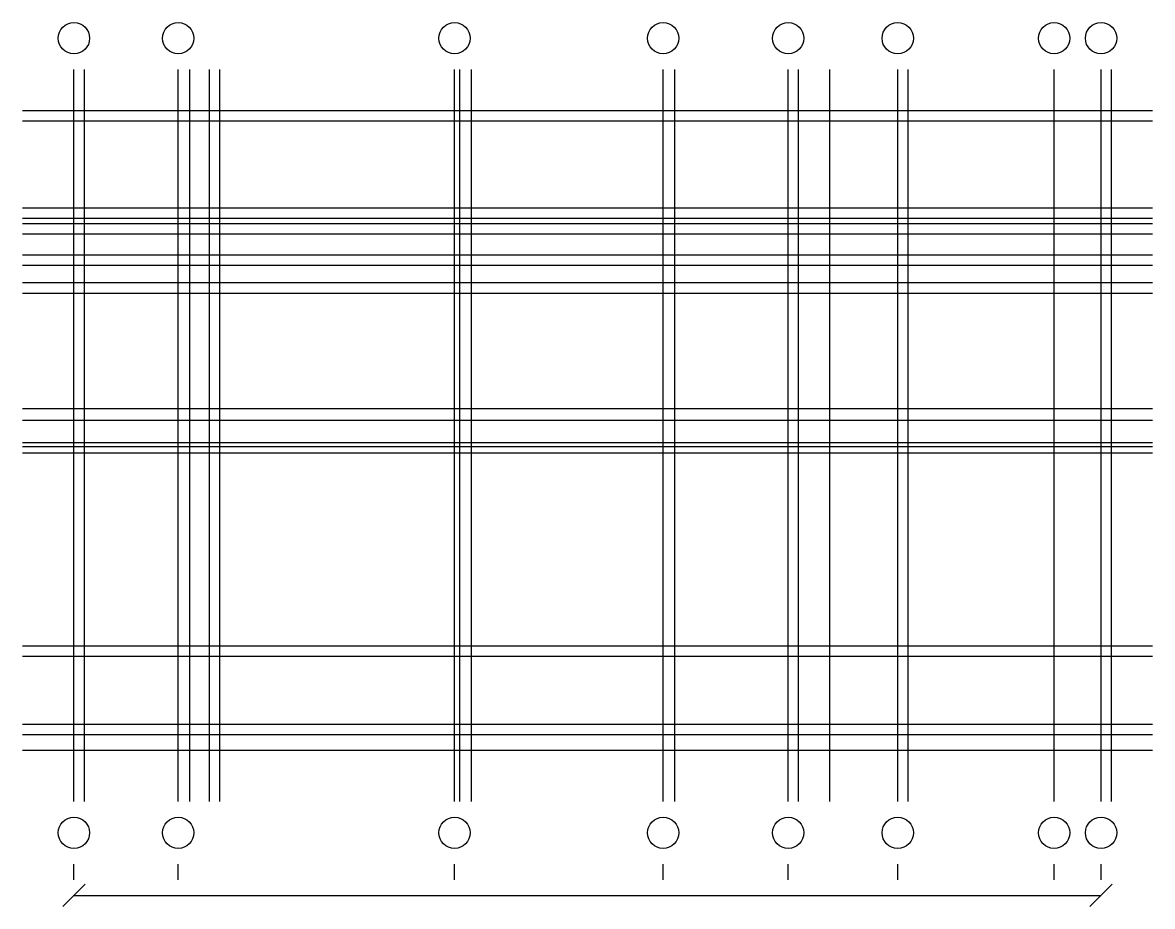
# Model space of a CAD drawing. Extents: x 137334 to 159004, y -328239 to -311292.
import ezdxf

# ---------------------------------------------------------------- set-up
doc = ezdxf.new("R2010")
doc.units = 0
for name, color, linetype in [('A-AXIS', 3, 'Continuous'), ('A-AXIS-DIM', 4, 'CONTINUOUS'), ('A-AXIS-LABEL', 7, 'CONTINUOUS'), ('A-AXIS-SUB', 6, 'Continuous')]:
    doc.layers.add(name, color=color, linetype=linetype)

msp = doc.modelspace()

# ---------------------------------------------------------------- linework, layer by layer
at = {"layer": 'A-AXIS', "color": 3}
for p, q in [((138319, -326227), (138319, -312192)), ((140319, -326227), (140319, -312192)), ((145619, -326227), (145619, -312192)), ((149619, -326227), (149619, -312192)), ((152019, -326227), (152019, -312192)), ((154119, -326227), (154119, -312192)), ((157119, -326227), (157119, -312192)), ((158019, -326227), (158019, -312192)), ((137334, -313177), (159004, -313177)), ((137334, -316477), (159004, -316477)), ((137334, -319542), (159004, -319542)), ((137334, -323442), (159004, -323442)), ((137334, -325242), (159004, -325242))]:
    msp.add_line(p, q, dxfattribs=at)
at = {"layer": 'A-AXIS-DIM'}
for p, q in [((138319, -327727), (138319, -327427)), ((140319, -327727), (140319, -327427)), ((145619, -327727), (145619, -327427)), ((149619, -327727), (149619, -327427)), ((152019, -327727), (152019, -327427)), ((154119, -327727), (154119, -327427)), ((157119, -327727), (157119, -327427)), ((158019, -327727), (158019, -327427)), ((138106.9, -328239.1), (138531.1, -327814.9)), ((157806.9, -328239.1), (158231.1, -327814.9)), ((138319, -328027), (158019, -328027))]:
    msp.add_line(p, q, dxfattribs=at)
at = {"layer": 'A-AXIS-LABEL'}
for centre in [(138319, -311592), (140319, -311592), (145619, -311592), (149619, -311592), (152019, -311592), (154119, -311592), (157119, -311592), (158019, -311592), (138319, -326827), (140319, -326827), (145619, -326827), (149619, -326827), (152019, -326827), (154119, -326827), (157119, -326827), (158019, -326827)]:
    msp.add_circle(centre, 300, dxfattribs=at)
at = {"layer": 'A-AXIS-SUB', "color": 6}
for p, q in [((138519, -326227), (138519, -312192)), ((140544, -326227), (140544, -312192)), ((140919, -326227), (140919, -312192)), ((141119, -326227), (141119, -312192)), ((145719, -326227), (145719, -312192)), ((145944, -326227), (145944, -312192)), ((149844, -326227), (149844, -312192)), ((152219, -326227), (152219, -312192)), ((152819, -326227), (152819, -312192)), ((154319, -326227), (154319, -312192)), ((158219, -326227), (158219, -312192)), ((137334, -312977), (159004, -312977)), ((137334, -314842), (159004, -314842)), ((137334, -315042), (159004, -315042)), ((137334, -315142), (159004, -315142)), ((137334, -315342), (159004, -315342)), ((137334, -315742), (159004, -315742)), ((137334, -315942), (159004, -315942)), ((137334, -316277), (159004, -316277)), ((137334, -318692), (159004, -318692)), ((137334, -318917), (159004, -318917)), ((137334, -319342), (159004, -319342)), ((137334, -319422), (159004, -319422)), ((137334, -323242), (159004, -323242)), ((137334, -324742), (159004, -324742)), ((137334, -324942), (159004, -324942))]:
    msp.add_line(p, q, dxfattribs=at)

doc.saveas('drawing.dxf')
